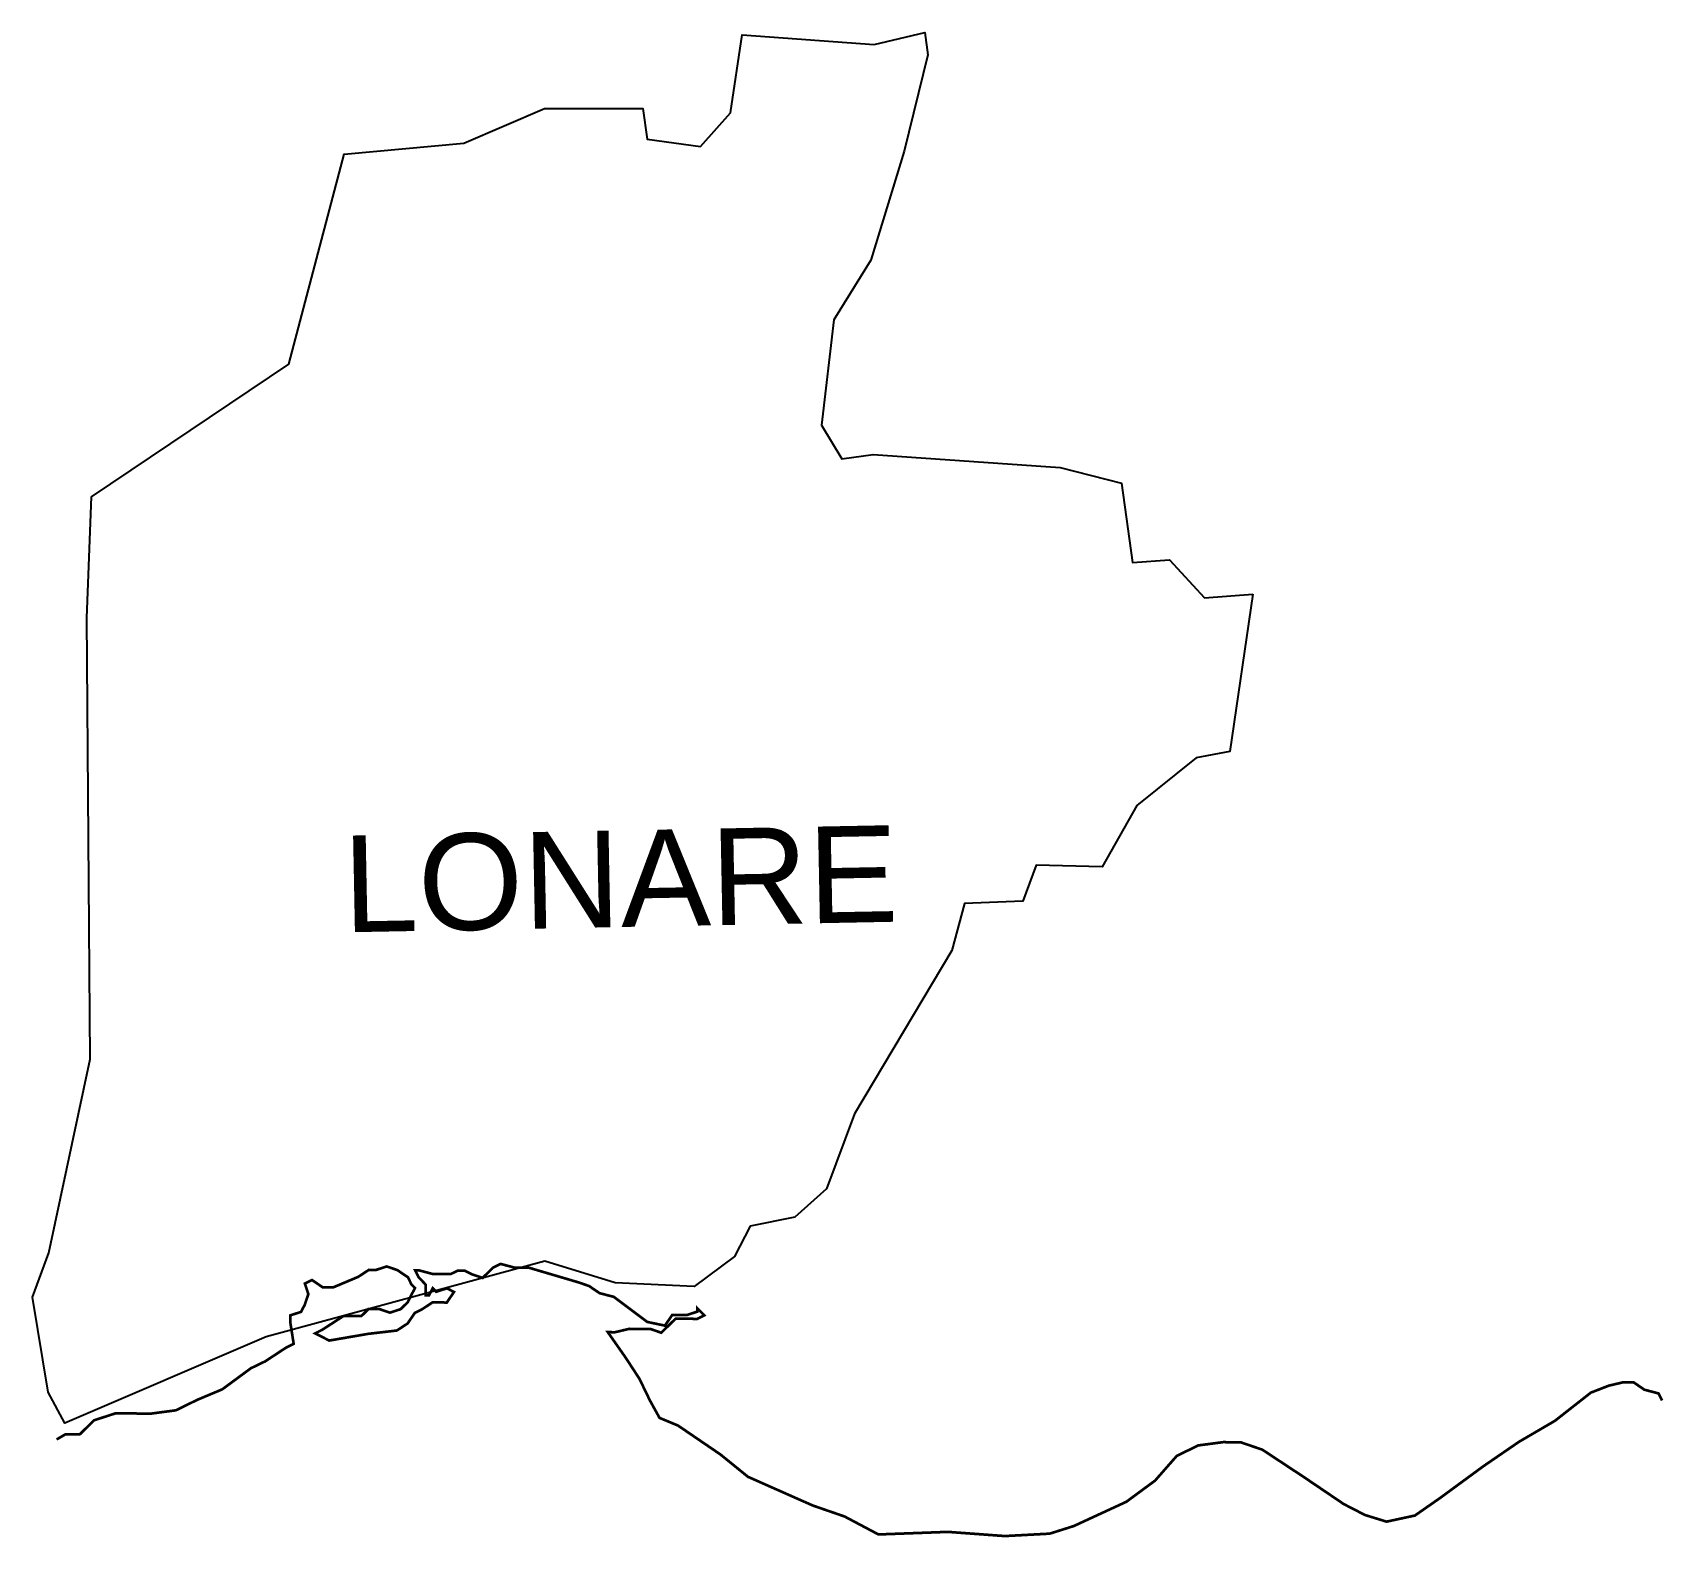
# Model space of a CAD drawing. Header units: metres. Extents: x 275244 to 277079, y 2065825 to 2067519.
import ezdxf

# ---------------------------------------------------------------- set-up
doc = ezdxf.new("R2010")
doc.units = ezdxf.units.M
for name, color, linetype in [('LOW TIDE LINE', 5, 'Continuous'), ('village', 3, 'Continuous'), ('VILLAGE NAME', 250, 'Continuous')]:
    doc.layers.add(name, color=color, linetype=linetype)
doc.styles.get("Standard").update_dxf_attribs({"font": 'calibri.ttf'})

msp = doc.modelspace()

# ---------------------------------------------------------------- linework, layer by layer
at = {"layer": 'LOW TIDE LINE', "lineweight": 18}
msp.add_lwpolyline([(277077.2, 2065979.3, 3.01, 3.01, 0), (277073.3, 2065987.3, 3.01, 3.01, 0), (277057.3, 2065991.5, 3.01, 3.01, 0), (277045.4, 2065999.7, 3.01, 3.01, 0), (277033.3, 2065999.8, 3.01, 3.01, 0), (277017.2, 2065996, 3.01, 3.01, 0), (276997.1, 2065988.2, 3.01, 3.01, 0), (276956.7, 2065956.5, 3.01, 3.01, 0), (276916.3, 2065932.9, 3.01, 3.01, 0), (276875.9, 2065905.2, 3.01, 3.01, 0), (276827.4, 2065869.6, 3.01, 3.01, 0), (276799.1, 2065849.9, 3.01, 3.01, 0), (276767.2, 2065843, 3.01, 3.01, 0), (276742.9, 2065850.5, 3.01, 3.01, 0), (276719, 2065862.8, 3.01, 3.01, 0), (276674.1, 2065893.2, 3.01, 3.01, 0), (276627.4, 2065924, 3.01, 3.01, 0), (276603.4, 2065932.2, 3.01, 3.01, 0), (276583.4, 2065932.5, 3.01, 3.01, 0), (276555.3, 2065928.8, 3.01, 3.01, 0), (276531.1, 2065917, 3.01, 3.01, 0), (276506.7, 2065889.2, 3.01, 3.01, 0), (276474.4, 2065865.4, 3.01, 3.01, 0), (276415.3, 2065838.1, 3.01, 3.01, 0), (276388.1, 2065829.5, 3.01, 3.01, 0), (276337.6, 2065826.8, 3.01, 3.01, 0), (276273.5, 2065831.5, 3.01, 3.01, 0), (276195.4, 2065828.6, 3.01, 3.01, 0), (276157.3, 2065848.8, 3.01, 3.01, 0), (276121.4, 2065861.2, 3.01, 3.01, 0), (276048.5, 2065893.5, 3.01, 3.01, 0), (276017.7, 2065918.5, 3.01, 3.01, 0), (275969.9, 2065951.1, 3.01, 3.01, 0), (275949, 2065959.8, 3.01, 3.01, 0), (275938.1, 2065979.6, 3.01, 3.01, 0), (275926.4, 2066003.8, 3.01, 3.01, 0), (275910.6, 2066028, 3.01, 3.01, 0), (275890.8, 2066056.3, 3.01, 3.01, 0), (275898.9, 2066056.2, 3.01, 3.01, 0), (275915, 2066060, 3.01, 3.01, 0), (275939, 2066059.8, 3.01, 3.01, 0), (275951, 2066055.6, 3.01, 3.01, 0), (275959.1, 2066063.6, 3.01, 3.01, 0), (275967.2, 2066071.5, 3.01, 3.01, 0), (275991.3, 2066071.2, 3.01, 3.01, 0), (275999.3, 2066075.2, 3.01, 3.01, 0), (275991.4, 2066083.3, 3.01, 3.01, 0), (275991.4, 2066079.3, 3.01, 3.01, 0), (275979.3, 2066075.4, 3.01, 3.01, 0), (275963.3, 2066075.6, 3.01, 3.01, 0), (275955.1, 2066063.6, 3.01, 3.01, 0), (275935.1, 2066067.8, 3.01, 3.01, 0), (275897.6, 2066096, 3, 3, 0), (275881.6, 2066100.1, 3, 3, 0), (275869.7, 2066108.2, 3, 3, 0), (275857.8, 2066112.3, 3, 3, 0), (275801.9, 2066128.8, 3, 3, 0), (275785.9, 2066128.9, 3, 3, 0), (275770, 2066133.1, 3, 3, 0), (275762, 2066129.1, 3, 3, 0), (275757.9, 2066125.2, 3, 3, 0), (275749.9, 2066117.3, 3, 3, 0), (275737.9, 2066121.4, 3, 3, 0), (275729.9, 2066125.4, 3, 3, 0), (275721.9, 2066125.5, 3, 3, 0), (275713.9, 2066121.6, 3, 3, 0), (275693.9, 2066121.7, 3, 3, 0), (275678, 2066125.9, 3, 3, 0), (275674, 2066125.9, 3, 3, 0), (275677.9, 2066117.9, 3, 3, 0), (275681.9, 2066113.9, 3, 3, 0), (275685.8, 2066109.8, 3, 3, 0), (275685.7, 2066097.8, 3, 3, 0), (275689.7, 2066097.8, 3, 3, 0), (275693.8, 2066105.8, 3, 3, 0), (275697.7, 2066101.7, 3, 3, 0), (275709.8, 2066105.6, 3, 3, 0), (275717.7, 2066101.5, 3, 3, 0), (275709.6, 2066089.6, 3, 3, 0), (275693.6, 2066089.8, 3, 3, 0), (275681.6, 2066081.9, 3, 3, 0), (275673.6, 2066077.9, 3, 3, 0), (275665.5, 2066066, 3, 3, 0), (275653.4, 2066058.1, 3, 3, 0), (275621.4, 2066054.4, 3, 3, 0), (275577.3, 2066046.8, 3, 3, 0), (275561.4, 2066054.9, 3, 3, 0), (275569.4, 2066058.9, 3, 3, 0), (275593.6, 2066074.6, 3, 3, 0), (275613.6, 2066074.5, 3, 3, 0), (275621.6, 2066082.4, 3, 3, 0), (275633.6, 2066082.3, 3, 3, 0), (275645.6, 2066078.2, 3, 3, 0), (275657.6, 2066082.1, 3, 3, 0), (275661.6, 2066086, 3, 3, 0), (275665.7, 2066090, 3, 3, 0), (275669.7, 2066098, 3, 3, 0), (275673.8, 2066105.9, 3, 3, 0), (275669.8, 2066110, 3, 3, 0), (275665.9, 2066118, 3, 3, 0), (275654, 2066126.1, 3, 3, 0), (275642, 2066130.2, 3, 3, 0), (275630, 2066126.3, 3, 3, 0), (275622, 2066126.4, 3, 3, 0), (275609.9, 2066118.5, 3, 3, 0), (275581.9, 2066106.7, 3, 3, 0), (275569.9, 2066106.8, 3, 3, 0), (275557.9, 2066114.9, 3, 3, 0), (275549.9, 2066111, 3, 3, 0), (275553.8, 2066099, 3, 3, 0), (275549.7, 2066087, 3, 3, 0), (275545.6, 2066079.1, 3, 3, 0), (275533.6, 2066075.2, 3, 3, 0), (275533.5, 2066067.2, 3, 3, 0), (275537.3, 2066043.1, 3, 3, 0), (275529.3, 2066039.2, 3, 3, 0), (275505.2, 2066023.4, 3, 3, 0), (275489.1, 2066015.6, 3, 3, 0), (275456.9, 2065991.9, 3, 3, 0), (275428.8, 2065980.1, 3, 3, 0), (275404.7, 2065968.3, 3, 3, 0), (275376.7, 2065964.6, 3, 3, 0), (275336.8, 2065964.9, 3, 3, 0), (275312.7, 2065957.1, 3, 3, 0), (275296.6, 2065941.3, 3, 3, 0), (275280.6, 2065941.4, 3, 3, 0), (275270.5, 2065935.5, 3, 3, 0)], format="xyseb", dxfattribs=at)
at = {"layer": 'village', "color": 3}
msp.add_polyline3d([(276616.7, 2066886.9, 0), (276591, 2066709.9, 0), (276553, 2066702.7, 0), (276486.1, 2066648.8, 0), (276447.3, 2066579.9, 0), (276372.7, 2066581.7, 0), (276357.7, 2066541.1, 0), (276292.4, 2066538.6, 0), (276278.1, 2066485.8, 0), (276168.3, 2066302, 0), (276137.1, 2066217.5, 0), (276101.2, 2066185.6, 0), (276051.2, 2066175.7, 0), (276033.2, 2066141.3, 0), (275988.1, 2066107.5, 0), (275899.2, 2066111.8, 0), (275819.8, 2066136.3, 0), (275506.4, 2066050.9, 0), (275279.7, 2065953.7, 0), (275261, 2065988.9, 0), (275243.5, 2066095.6, 0), (275261.9, 2066145.4, 0), (275308.4, 2066363.3, 0), (275304.5, 2066860.1, 0), (275309.6, 2066996.2, 0), (275532, 2067145.6, 0), (275594, 2067381.8, 0), (275728.6, 2067394.3, 0), (275819.6, 2067433.4, 0), (275930.1, 2067433.4, 0), (275935.1, 2067398.8, 0), (275995, 2067390.5, 0), (276028.9, 2067428.4, 0), (276041.9, 2067516.1, 0), (276190.7, 2067505.5, 0), (276247.7, 2067518.7, 0), (276251, 2067493.6, 0), (276224.4, 2067385.4, 0), (276186.7, 2067262.7, 0), (276145.1, 2067195.4, 0), (276131.4, 2067076.9, 0), (276154.2, 2067039.2, 0), (276189.5, 2067043.9, 0), (276399.8, 2067029.3, 0), (276468.9, 2067011.7, 0), (276481.1, 2066922.5, 0), (276523.1, 2066925.4, 0), (276562.2, 2066882.5, 0)], close=True, dxfattribs=at)

# ---------------------------------------------------------------- texts
at = {"layer": 'VILLAGE NAME', "insert": (275591.7, 2066614.9), "char_height": 108.748, "attachment_point": 1, "rotation": 1.1028}
msp.add_mtext_dynamic_manual_height_columns('{\\fArial|b0|i0|c0|p34;LONARE}', width=726.929, gutter_width=543.7, heights=[0], dxfattribs=at)

doc.saveas('drawing.dxf')
